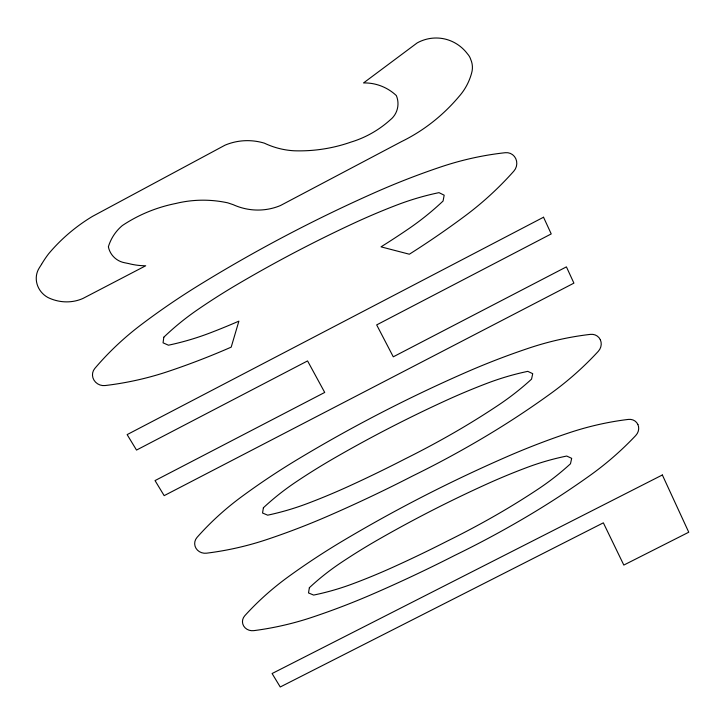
<?xml version="1.0" encoding="UTF-8"?>
<svg xmlns="http://www.w3.org/2000/svg" width="725" height="725" viewBox="0 0 725 725"><rect width="100%" height="100%" fill="white"/><g stroke="black" fill="none" stroke-linecap="round" stroke-linejoin="round"><path stroke-width="1.09" d="M163.805 337.216L163.062 342.825L168.436 345.2A313.644 291.74 55.9 0 0 210.295 332.847A1003.427 825.639 64.4 0 0 238.888 321.139L231.203 347.13A1160.272 934.516 63.9 0 1 168.381 371.381A356.564 328.806 53.2 0 1 105.116 385.546A10.957 10.313 21.1 0 1 93.987 380.154A10.957 10.313 21.1 0 1 94.794 368.472A290.526 270.806 -9.5 0 1 141.121 324.755A654.548 564.213 -20.4 0 1 198.922 285.233A1145.273 881.002 -22.8 0 1 374.499 192.741A657.539 566.959 -24.2 0 1 441.144 166.823A293.598 274.784 -32.8 0 1 505.334 152.703A11.183 10.639 -67.8 0 1 515.783 158.666A11.183 10.639 -67.8 0 1 513.862 171.109A361.041 334.207 76.1 0 1 464.87 216.077A1474.695 1135.105 67 0 1 409.344 254.221L381.015 246.844A1260.793 997.265 66.6 0 0 408.492 228.892A316.209 294.984 72.8 0 0 443.075 201.033L444.171 195.197L438.997 192.642A260.928 245.793 -29.4 0 0 396.638 205.102A597.717 520.514 -23.6 0 0 353.202 223.517A1059.515 827.642 -22.7 0 0 236.504 284.898A595.896 518.783 -20.8 0 0 197.291 309.919A259.133 243.337 -12.2 0 0 163.805 337.216M263.383 507.772L262.55 513.019L267.679 515.176A281.028 273.044 36.8 0 0 307.735 503.395A878.165 768.872 63.7 0 0 348.743 486.276A3053.791 2014.014 66.4 0 0 404.967 458.97A1398.48 1126.849 66.6 0 0 454.095 432.653A1095.557 925.426 66.9 0 0 498.229 405.257A282.46 276.678 88.9 0 0 531.552 379.139L532.712 373.674L527.773 371.354A246.971 222.403 -26.5 0 0 487.263 383.235A567.874 474.25 -23.4 0 0 445.603 400.671A1010.487 760.298 -22.7 0 0 333.455 458.59A566.162 472.772 -21.3 0 0 295.691 482.152A245.15 220.436 -17 0 0 263.383 507.772M309.367 587.712L308.506 592.932L313.644 595.08A258.617 251.493 7.3 0 0 352.613 583.87A781.45 710.273 62.7 0 0 392.597 567.385A2537.908 1797.483 66.5 0 0 447.37 541.049A1223.12 1031.883 66.7 0 0 495.22 515.602A967.839 851.848 66.9 0 0 538.177 489.076A259.767 254.856 -46 0 0 570.484 463.773L571.681 458.345L566.732 456.043A232.344 205.084 -25.8 0 0 527.347 467.335A535.902 440.447 -23.2 0 0 486.729 484.11A957.091 712.14 -22.6 0 0 377.489 540.053A534.325 439.096 -21.4 0 0 340.714 562.881A230.641 203.344 -18 0 0 309.367 587.712M41.552 264.299L39.313 267.851A21.659 20.318 32.7 0 0 47.877 297.477A41.434 38.932 34.6 0 0 82.949 298.455L145.689 265.776A69.256 66.156 44.5 0 1 128.524 263.538L124.727 262.767A19.566 18.66 37.4 0 1 108.378 246.763A48.194 46.255 34.9 0 1 122.298 225.584A149.658 144.493 16.7 0 1 175.84 203.471A113.553 110.046 23.5 0 1 227.768 202.846L233.178 204.667A61.598 59.713 64.7 0 0 280.475 205.528L401.605 141.547A193.176 180.507 80.8 0 0 459.034 96.488A56.795 53.877 -86.4 0 0 471.594 73.171A18.977 17.962 -81.9 0 0 470.743 59.486A15.116 14.301 -81.8 0 0 467.571 53.967A42.53 40.455 -83.1 0 0 417.174 42.92L363.533 82.94A48.738 47.207 89.3 0 1 396.339 95.564A20.218 19.439 -89.7 0 1 390.277 119.852A112.973 107.137 80.1 0 1 350.936 142.1A177.707 166.27 77.8 0 1 294.16 150.782A84.689 80.874 76.5 0 1 264.371 143.16A59.577 58.208 54.6 0 0 225.031 145.172L92.483 216.385A182.845 175.377 15.4 0 0 48.557 253.877A113.68 108.469 25.7 0 0 41.552 264.299M543.533 217.228L127.138 434.61L136.517 450.071L307.563 360.923L324.718 392.433L155.032 480.584L164.167 495.646L573.91 283.131L566.415 266.873L393.276 356.818L376.674 324.9L551.227 233.921L543.533 217.228M662.351 474.975L272.093 673.534L280.249 686.983L603.354 522.834L623.817 565.074L688.75 532.222L662.351 474.975M600.336 339.771A10.667 9.96 -44.8 0 0 590.431 334.37A278.391 249.364 -28.5 0 0 529.304 347.991A625.938 517.713 -23.8 0 0 465.595 372.523A1094.324 810.994 -22.7 0 0 297.332 459.559A623.165 515.357 -20.9 0 0 241.751 496.625A275.346 246.119 -15.1 0 0 197.019 537.433A10.449 9.688 1.4 0 0 196.004 548.299A10.449 9.688 1.4 0 0 206.543 553.184A320.504 308.034 36.2 0 0 266.836 539.536A1014.465 870.607 63.3 0 0 328.905 515.683A3887.396 2381.616 66.5 0 0 412.906 475.827A1645.868 1284.709 66.9 0 0 486.004 436.16A1278.447 1053.044 67.3 0 0 551.1 393.267A323.513 313.635 -88 0 0 598.288 351.326A10.667 9.96 -44.8 0 0 600.336 339.771M637.882 424.478A10.304 9.452 -39.1 0 0 628.348 419.413A272.029 238.416 -27.4 0 0 568.944 432.861A612.915 496.598 -23.6 0 0 506.965 456.696A1073.589 780.743 -22.6 0 0 342.952 540.805A610.242 494.405 -21.1 0 0 288.668 576.511A269.075 235.453 -16.5 0 0 244.805 615.715A10.087 9.198 -4.3 0 0 243.7 626.056A10.087 9.198 -4.3 0 0 253.822 630.641A307.717 297.313 16.9 0 0 312.439 617.174A956.882 845.35 62.7 0 0 372.877 593.993A3548.503 2275.467 66.6 0 0 454.756 555.395A1541.024 1243.049 67 0 0 526.051 517.07A1201.968 1020.954 67.4 0 0 589.606 475.736A310.182 302.887 -61.5 0 0 635.789 435.462A10.304 9.452 -39.1 0 0 637.882 424.478"/></g></svg>
